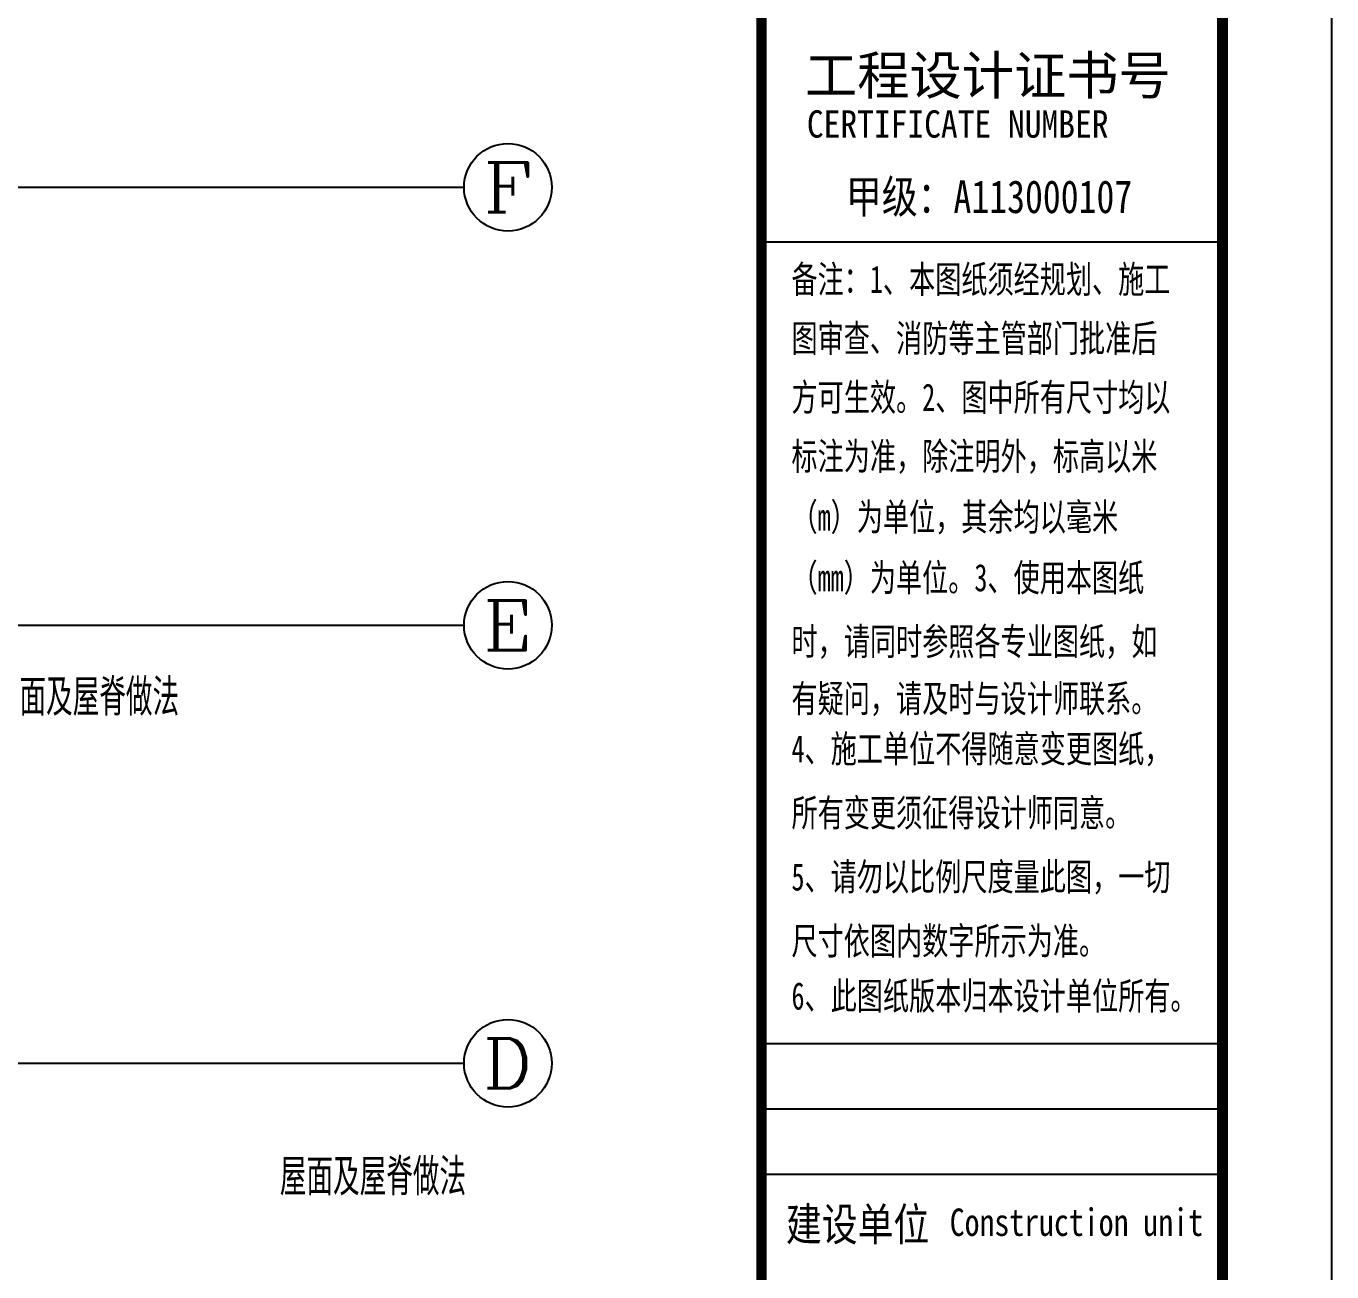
# Model space of a CAD drawing. Extents: x -266287 to 275962, y -324567 to 363765.
# Drawn here: x -95615 to -71765, y -113377 to -90623 of the extents above; entities that cross this region are included whole.
import ezdxf
from ezdxf.enums import TextEntityAlignment as Align

# ---------------------------------------------------------------- set-up
doc = ezdxf.new("R2010")
doc.units = 0
doc.header["$LTSCALE"] = 1000
doc.linetypes.add('DOTE', pattern=[2.42, 2, -0.2, 0.02, -0.2])
doc.layers.get('0').update_dxf_attribs({"linetype": 'CONTINUOUS'})
for name, color, linetype in [('0-TK', 4, 'CONTINUOUS'), ('AXIS', 3, 'CONTINUOUS'), ('AXIS_TEXT', 7, 'CONTINUOUS'), ('DOTE', 1, 'DOTE'), ('PUB_TEXT', 7, 'CONTINUOUS'), ('PUB_TITLE', 4, 'CONTINUOUS')]:
    doc.layers.add(name, color=color, linetype=linetype)
doc.styles.add('-黑体', font='simhei.ttf', dxfattribs={"width": 0.8})
doc.styles.add('_TCH_AXIS', font='COMPLEX', dxfattribs={"bigfont": 'GBCBIG'})
doc.styles.add('_TCH_DIM', font='SIMPLEX', dxfattribs={"bigfont": 'GBCBIG'})
doc.styles.add('COMPLEX', font='COMPLEX')

# ---------------------------------------------------------------- blocks, each defined once
blk = doc.blocks.new('_AXISO')
blk.add_circle((0, 0), 0.5)
at = {"layer": 'AXIS_TEXT', "style": 'COMPLEX', "width": 1.041667}
blk.add_attdef('A', text='', height=0.56, dxfattribs=at).set_placement((-0.25, -0.28), (0.25, -0.28), align=Align.FIT)

msp = doc.modelspace()

# ---------------------------------------------------------------- linework, layer by layer
at = {"layer": '0-TK'}
for p, q in [((-82183.49798, -94560.45762), (-73764.58828, -94560.45762)), ((-82183.49798, -109205.36582), (-73764.58828, -109205.36582)), ((-82183.49798, -110397.48718), (-73764.58828, -110397.48718)), ((-82183.49798, -111589.60855), (-73764.58828, -111589.60855))]:
    msp.add_line(p, q, dxfattribs=at)
at = {"layer": '0-TK', "const_width": 191.9817}
msp.add_lwpolyline([(-82183.49798, -149566.69496), (-82183.49798, -69566.69496)], dxfattribs=at)
at = {"layer": 'AXIS'}
for p, q in [((-95615.20461, -93566.69496), (-87615.20461, -93566.69496)), ((-95615.20461, -101566.69496), (-87615.20461, -101566.69496)), ((-95615.20461, -109566.69496), (-87615.20461, -109566.69496))]:
    msp.add_line(p, q, dxfattribs=at)
at = {"layer": 'DOTE'}
for p, q in [((-202615.20461, -93566.69496), (-95615.20461, -93566.69496)), ((-202615.20461, -101566.69496), (-95615.20461, -101566.69496)), ((-202615.20461, -109566.69496), (-95615.20461, -109566.69496))]:
    msp.add_line(p, q, dxfattribs=at)
at = {"layer": 'PUB_TITLE'}
msp.add_lwpolyline([(-220364.58828, -151566.69496), (-71764.58828, -151566.69496), (-71764.58828, -67566.69496), (-220364.58828, -67566.69496)], close=True, dxfattribs=at)
at = {"layer": 'PUB_TITLE', "const_width": 200}
msp.add_lwpolyline([(-215364.58828, -149566.69496), (-73764.58828, -149566.69496), (-73764.58828, -69566.69496), (-215364.58828, -69566.69496)], close=True, dxfattribs=at)

# ---------------------------------------------------------------- block references
at = {"layer": 'AXIS'}
ref = msp.add_blockref('_AXISO', (-86815.20461, -93566.69496), dxfattribs=dict(at, xscale=1600, yscale=1600, zscale=1600))
ref.add_attrib('A', 'F', dxfattribs={"layer": 'AXIS_TEXT', "height": 905.09668, "style": '_TCH_AXIS', "width": 1.3125}).set_placement((-87267.75295, -94019.2433), (-86362.65627, -94019.2433), align=Align.FIT)
ref = msp.add_blockref('_AXISO', (-86815.20461, -101566.69496), dxfattribs=dict(at, xscale=1600, yscale=1600, zscale=1600))
ref.add_attrib('A', 'E', dxfattribs={"layer": 'AXIS_TEXT', "height": 905.09668, "style": '_TCH_AXIS', "width": 1.3125}).set_placement((-87267.75295, -102019.2433), (-86362.65627, -102019.2433), align=Align.FIT)
ref = msp.add_blockref('_AXISO', (-86815.20461, -109566.69496), dxfattribs=dict(at, xscale=1600, yscale=1600, zscale=1600))
ref.add_attrib('A', 'D', dxfattribs={"layer": 'AXIS_TEXT', "height": 905.09668, "style": '_TCH_AXIS', "width": 1.235294}).set_placement((-87267.75295, -110019.2433), (-86362.65627, -110019.2433), align=Align.FIT)

# ---------------------------------------------------------------- texts
at = {"style": '-黑体'}
msp.add_text('工程设计证书号', height=700, dxfattribs=at).set_placement((-81390.2918, -91870.43354))
for s, height, width, p in [('CERTIFICATE NUMBER', 500, 0.9, (-81354.64938, -92659.95435)), ('甲级：A113000107', 600, 0.8, (-80640.60938, -94037.52566))]:
    msp.add_text(s, height=height, dxfattribs=dict(at, width=width)).set_placement(p)
for s, height, width, p in [('备注：1、本图纸须经规划、施工', 500, 0.7, (-81635.0518, -95246.38892)), ('图审查、消防等主管部门批准后', 500, 0.7, (-81635.0518, -96323.77298)), ('方可生效。2、图中所有尺寸均以', 500, 0.7, (-81635.0518, -97401.15703)), ('标注为准，除注明外，标高以米', 500, 0.7, (-81635.0518, -98478.54109)), ('（m）为单位，其余均以毫米', 500, 0.7, (-81635.0518, -99587.53043)), ('（mm）为单位。3、使用本图纸', 500, 0.7, (-81635.0518, -100696.51976)), ('时，请同时参照各专业图纸，如', 500, 0.7, (-81635.0518, -101861.09905)), ('有疑问，请及时与设计师联系。', 500, 0.7, (-81635.0518, -102904.42206)), ('4、施工单位不得随意变更图纸，', 500, 0.7, (-81635.0518, -103821.99274)), ('所有变更须征得设计师同意。', 500, 0.7, (-81635.0518, -104991.53821)), ('5、请勿以比例尺度量此图，一切', 500, 0.7, (-81635.0518, -106161.08369)), ('尺寸依图内数字所示为准。', 500, 0.7, (-81635.0518, -107330.62916)), ('6、此图纸版本归本设计单位所有。', 500, 0.7, (-81635.0518, -108336.64434)), ('建设单位', 600, 0.8, (-81737.71679, -112507.61194)), ('Construction unit  ', 500, 0.8, (-78744.68466, -112469.92395))]:
    msp.add_text(s, height=height, dxfattribs=dict(at, width=width)).set_placement(p, align=Align.MIDDLE_LEFT)
at = {"layer": 'PUB_TEXT', "style": '_TCH_DIM'}
for p in [(-96222.96448, -103219.6869), (-90981.21794, -111980.87433)]:
    msp.add_text('屋面及屋脊做法', height=675.177305, dxfattribs=at).set_placement(p)

doc.saveas('drawing.dxf')
